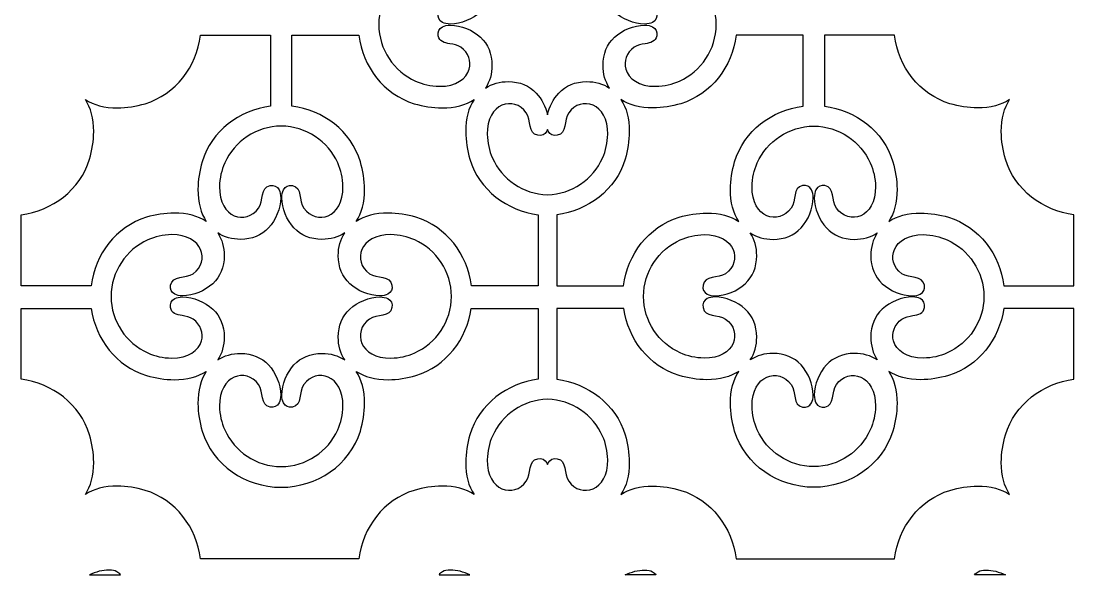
# Model space of a CAD drawing. Header units: centimetres. Extents: x -17.1 to -1.9, y -9.5 to 9.5.
# Drawn here: x -17.04 to -10.43, y -9.52 to -6.04 of the extents above; entities that cross this region are included whole.
import ezdxf

# ---------------------------------------------------------------- set-up
doc = ezdxf.new("R2010")
doc.units = ezdxf.units.CM
doc.header["$MEASUREMENT"] = 0
doc.layers.add('layer 1', color=7, linetype='Continuous')

msp = doc.modelspace()

# ---------------------------------------------------------------- linework, layer by layer
at = {"layer": 'layer 1', "color": 250}
for points, knots in [([(-13.73573, -5.49428), (-13.72464, -5.54528), (-13.69863, -5.59596), (-13.66526, -5.63166), (-13.66526, -5.63166), (-13.62127, -5.67871), (-13.56137, -5.70394), (-13.48972, -5.70409), (-13.48972, -5.70409), (-13.43605, -5.7042), (-13.3871, -5.6901), (-13.34615, -5.66351), (-13.34615, -5.66351), (-13.37274, -5.70447), (-13.38685, -5.75341), (-13.38673, -5.80708), (-13.38673, -5.80708), (-13.38658, -5.87873), (-13.36135, -5.93862), (-13.3143, -5.98261), (-13.3143, -5.98261), (-13.26638, -6.02742), (-13.19144, -6.05897), (-13.12498, -6.05893), (-13.12498, -6.05893), (-13.10475, -6.05892), (-13.08826, -6.05512), (-13.07578, -6.04855), (-13.07578, -6.04855), (-13.05341, -6.03677), (-13.04496, -6.0163), (-13.04908, -5.99251), (-13.04908, -5.99251), (-13.06022, -5.92808), (-13.14414, -5.95319), (-13.19074, -5.91986), (-13.19074, -5.91986), (-13.29945, -5.84211), (-13.25278, -5.67151), (-13.05538, -5.67451), (-13.05538, -5.67451), (-13.00224, -5.67532), (-12.95194, -5.68691), (-12.90638, -5.70713), (-12.90638, -5.70713), (-12.77016, -5.7676), (-12.67627, -5.90521), (-12.67519, -6.06235), (-12.67519, -6.06235), (-12.67627, -6.2195), (-12.77016, -6.3571), (-12.90638, -6.41757), (-12.90638, -6.41757), (-12.95194, -6.43779), (-13.00224, -6.44939), (-13.05538, -6.45019), (-13.05538, -6.45019), (-13.1636, -6.45184), (-13.22651, -6.4013), (-13.24335, -6.34249), (-13.24335, -6.34249), (-13.25723, -6.29403), (-13.23985, -6.23997), (-13.19074, -6.20485), (-13.19074, -6.20485), (-13.17153, -6.1911), (-13.14596, -6.18729), (-13.12178, -6.18305), (-13.12178, -6.18305), (-13.0873, -6.17699), (-13.05563, -6.17006), (-13.04908, -6.1322), (-13.04908, -6.1322), (-13.04496, -6.1084), (-13.05341, -6.08793), (-13.07578, -6.07615), (-13.07578, -6.07615), (-13.08826, -6.06959), (-13.10475, -6.06578), (-13.12498, -6.06577), (-13.12498, -6.06577), (-13.19144, -6.06574), (-13.26638, -6.09729), (-13.3143, -6.14209), (-13.3143, -6.14209), (-13.36135, -6.18608), (-13.38658, -6.24598), (-13.38673, -6.31763), (-13.38673, -6.31763), (-13.38685, -6.37129), (-13.37275, -6.42024), (-13.34615, -6.4612), (-13.34615, -6.4612), (-13.38711, -6.4346), (-13.43606, -6.4205), (-13.48972, -6.42061), (-13.48972, -6.42061), (-13.56137, -6.42077), (-13.62127, -6.44599), (-13.66526, -6.49305), (-13.66526, -6.49305), (-13.69863, -6.52874), (-13.72464, -6.57943), (-13.73573, -6.63043), (-13.73573, -6.63043), (-13.74682, -6.57943), (-13.77283, -6.52874), (-13.80621, -6.49305), (-13.80621, -6.49305), (-13.8502, -6.44599), (-13.91009, -6.42077), (-13.98174, -6.42061), (-13.98174, -6.42061), (-14.03541, -6.4205), (-14.08436, -6.4346), (-14.12531, -6.4612), (-14.12531, -6.4612), (-14.09871, -6.42024), (-14.08462, -6.37129), (-14.08473, -6.31763), (-14.08473, -6.31763), (-14.08488, -6.24598), (-14.11011, -6.18608), (-14.15716, -6.14209), (-14.15716, -6.14209), (-14.20508, -6.09729), (-14.28002, -6.06574), (-14.34648, -6.06577), (-14.34648, -6.06577), (-14.36671, -6.06578), (-14.38321, -6.06959), (-14.39568, -6.07615), (-14.39568, -6.07615), (-14.41805, -6.08793), (-14.4265, -6.1084), (-14.42238, -6.1322), (-14.42238, -6.1322), (-14.41584, -6.17006), (-14.38416, -6.17699), (-14.34969, -6.18305), (-14.34969, -6.18305), (-14.3255, -6.18729), (-14.29994, -6.1911), (-14.28072, -6.20485), (-14.28072, -6.20485), (-14.23161, -6.23997), (-14.21423, -6.29403), (-14.22811, -6.34249), (-14.22811, -6.34249), (-14.24495, -6.4013), (-14.30786, -6.45184), (-14.41609, -6.45019), (-14.41609, -6.45019), (-14.46923, -6.44939), (-14.51952, -6.43779), (-14.56508, -6.41757), (-14.56508, -6.41757), (-14.70131, -6.3571), (-14.7952, -6.2195), (-14.79627, -6.06235), (-14.79627, -6.06235), (-14.7952, -5.90521), (-14.70131, -5.7676), (-14.56508, -5.70713), (-14.56508, -5.70713), (-14.51952, -5.68691), (-14.46923, -5.67532), (-14.41609, -5.67451), (-14.41609, -5.67451), (-14.21869, -5.67151), (-14.17201, -5.84211), (-14.28072, -5.91986), (-14.28072, -5.91986), (-14.32732, -5.95319), (-14.41124, -5.92808), (-14.42238, -5.99251), (-14.42238, -5.99251), (-14.4265, -6.0163), (-14.41805, -6.03677), (-14.39568, -6.04855), (-14.39568, -6.04855), (-14.38321, -6.05512), (-14.36671, -6.05892), (-14.34648, -6.05893), (-14.34648, -6.05893), (-14.28002, -6.05897), (-14.20508, -6.02742), (-14.15716, -5.98261), (-14.15716, -5.98261), (-14.11011, -5.93862), (-14.08488, -5.87873), (-14.08473, -5.80708), (-14.08473, -5.80708), (-14.08462, -5.75341), (-14.09872, -5.70447), (-14.12531, -5.66351), (-14.12531, -5.66351), (-14.08436, -5.6901), (-14.03541, -5.7042), (-13.98174, -5.70409), (-13.98174, -5.70409), (-13.91009, -5.70394), (-13.8502, -5.67871), (-13.80621, -5.63166), (-13.80621, -5.63166), (-13.77283, -5.59596), (-13.74682, -5.54528), (-13.73573, -5.49428)], [0, 0, 0, 0, 0.0188679, 0.0188679, 0.0188679, 0.0188679, 0.0377358, 0.0377358, 0.0377358, 0.0377358, 0.0566038, 0.0566038, 0.0566038, 0.0566038, 0.0754717, 0.0754717, 0.0754717, 0.0754717, 0.0943396, 0.0943396, 0.0943396, 0.0943396, 0.1132075, 0.1132075, 0.1132075, 0.1132075, 0.1320755, 0.1320755, 0.1320755, 0.1320755, 0.1509434, 0.1509434, 0.1509434, 0.1509434, 0.1698113, 0.1698113, 0.1698113, 0.1698113, 0.1886792, 0.1886792, 0.1886792, 0.1886792, 0.2075472, 0.2075472, 0.2075472, 0.2075472, 0.2264151, 0.2264151, 0.2264151, 0.2264151, 0.245283, 0.245283, 0.245283, 0.245283, 0.2641509, 0.2641509, 0.2641509, 0.2641509, 0.2830189, 0.2830189, 0.2830189, 0.2830189, 0.3018868, 0.3018868, 0.3018868, 0.3018868, 0.3207547, 0.3207547, 0.3207547, 0.3207547, 0.3396226, 0.3396226, 0.3396226, 0.3396226, 0.3584906, 0.3584906, 0.3584906, 0.3584906, 0.3773585, 0.3773585, 0.3773585, 0.3773585, 0.3962264, 0.3962264, 0.3962264, 0.3962264, 0.4150943, 0.4150943, 0.4150943, 0.4150943, 0.4339623, 0.4339623, 0.4339623, 0.4339623, 0.4528302, 0.4528302, 0.4528302, 0.4528302, 0.4716981, 0.4716981, 0.4716981, 0.4716981, 0.490566, 0.490566, 0.490566, 0.490566, 0.509434, 0.509434, 0.509434, 0.509434, 0.5283019, 0.5283019, 0.5283019, 0.5283019, 0.5471698, 0.5471698, 0.5471698, 0.5471698, 0.5660377, 0.5660377, 0.5660377, 0.5660377, 0.5849057, 0.5849057, 0.5849057, 0.5849057, 0.6037736, 0.6037736, 0.6037736, 0.6037736, 0.6226415, 0.6226415, 0.6226415, 0.6226415, 0.6415094, 0.6415094, 0.6415094, 0.6415094, 0.6603774, 0.6603774, 0.6603774, 0.6603774, 0.6792453, 0.6792453, 0.6792453, 0.6792453, 0.6981132, 0.6981132, 0.6981132, 0.6981132, 0.7169811, 0.7169811, 0.7169811, 0.7169811, 0.7358491, 0.7358491, 0.7358491, 0.7358491, 0.754717, 0.754717, 0.754717, 0.754717, 0.7735849, 0.7735849, 0.7735849, 0.7735849, 0.7924528, 0.7924528, 0.7924528, 0.7924528, 0.8113208, 0.8113208, 0.8113208, 0.8113208, 0.8301887, 0.8301887, 0.8301887, 0.8301887, 0.8490566, 0.8490566, 0.8490566, 0.8490566, 0.8679245, 0.8679245, 0.8679245, 0.8679245, 0.8867925, 0.8867925, 0.8867925, 0.8867925, 0.9056604, 0.9056604, 0.9056604, 0.9056604, 0.9245283, 0.9245283, 0.9245283, 0.9245283, 0.9433962, 0.9433962, 0.9433962, 0.9433962, 0.9622642, 0.9622642, 0.9622642, 0.9622642, 1, 1, 1, 1]), ([(-16.64019, -6.53342), (-16.60598, -6.58522), (-16.58662, -6.65341), (-16.58787, -6.73504), (-16.58787, -6.73504), (-16.58875, -6.79354), (-16.59706, -6.85268), (-16.61417, -6.90878), (-16.61417, -6.90878), (-16.67316, -7.10218), (-16.84762, -7.23228), (-17.04429, -7.25745), (-17.04429, -7.25745), (-17.04429, -7.25745), (-17.04429, -7.70329), (-17.04429, -7.70329), (-17.04429, -7.70329), (-17.04429, -7.70329), (-16.60418, -7.70329), (-16.60418, -7.70329), (-16.60418, -7.70329), (-16.579, -7.50662), (-16.44891, -7.33215), (-16.25551, -7.27316), (-16.25551, -7.27316), (-16.19941, -7.25605), (-16.14027, -7.24775), (-16.08177, -7.24686), (-16.08177, -7.24686), (-16.00015, -7.24562), (-15.93194, -7.26498), (-15.88015, -7.29919), (-15.88015, -7.29919), (-15.91436, -7.24739), (-15.93371, -7.17919), (-15.93247, -7.09757), (-15.93247, -7.09757), (-15.93158, -7.03906), (-15.92328, -6.97992), (-15.90617, -6.92383), (-15.90617, -6.92383), (-15.84719, -6.73043), (-15.67272, -6.60033), (-15.47604, -6.57516), (-15.47604, -6.57516), (-15.47604, -6.57516), (-15.47604, -6.1297), (-15.47604, -6.1297), (-15.47604, -6.1297), (-15.47604, -6.1297), (-15.91621, -6.1297), (-15.91621, -6.1297), (-15.91621, -6.1297), (-15.9415, -6.32621), (-16.07156, -6.50049), (-16.26483, -6.55944), (-16.26483, -6.55944), (-16.32093, -6.57655), (-16.38007, -6.58485), (-16.43857, -6.58574), (-16.43857, -6.58574), (-16.5202, -6.58698), (-16.58839, -6.56763), (-16.64019, -6.53342)], [0, 0, 0, 0, 0.0588235, 0.0588235, 0.0588235, 0.0588235, 0.1176471, 0.1176471, 0.1176471, 0.1176471, 0.1764706, 0.1764706, 0.1764706, 0.1764706, 0.2352941, 0.2352941, 0.2352941, 0.2352941, 0.2941176, 0.2941176, 0.2941176, 0.2941176, 0.3529412, 0.3529412, 0.3529412, 0.3529412, 0.4117647, 0.4117647, 0.4117647, 0.4117647, 0.4705882, 0.4705882, 0.4705882, 0.4705882, 0.5294118, 0.5294118, 0.5294118, 0.5294118, 0.5882353, 0.5882353, 0.5882353, 0.5882353, 0.6470588, 0.6470588, 0.6470588, 0.6470588, 0.7058824, 0.7058824, 0.7058824, 0.7058824, 0.7647059, 0.7647059, 0.7647059, 0.7647059, 0.8235294, 0.8235294, 0.8235294, 0.8235294, 0.8823529, 0.8823529, 0.8823529, 0.8823529, 1, 1, 1, 1]), ([(-13.79343, -7.25745), (-13.9901, -7.23228), (-14.16457, -7.10218), (-14.22356, -6.90878), (-14.22356, -6.90878), (-14.24066, -6.85268), (-14.24897, -6.79354), (-14.24986, -6.73504), (-14.24986, -6.73504), (-14.2511, -6.65341), (-14.23175, -6.58522), (-14.19754, -6.53342), (-14.19754, -6.53342), (-14.24934, -6.56763), (-14.31753, -6.58698), (-14.39915, -6.58574), (-14.39915, -6.58574), (-14.45766, -6.58485), (-14.5168, -6.57655), (-14.57289, -6.55944), (-14.57289, -6.55944), (-14.76616, -6.50049), (-14.89622, -6.32621), (-14.92151, -6.1297), (-14.92151, -6.1297), (-14.92151, -6.1297), (-15.34212, -6.1297), (-15.34212, -6.1297), (-15.34212, -6.1297), (-15.34212, -6.1297), (-15.34212, -6.57516), (-15.34212, -6.57516), (-15.34212, -6.57516), (-15.14545, -6.60033), (-14.97098, -6.73043), (-14.91199, -6.92383), (-14.91199, -6.92383), (-14.89489, -6.97992), (-14.88658, -7.03906), (-14.88569, -7.09757), (-14.88569, -7.09757), (-14.88445, -7.17919), (-14.90381, -7.24739), (-14.93802, -7.29919), (-14.93802, -7.29919), (-14.88623, -7.26498), (-14.81802, -7.24562), (-14.7364, -7.24686), (-14.7364, -7.24686), (-14.67789, -7.24775), (-14.61875, -7.25605), (-14.56266, -7.27316), (-14.56266, -7.27316), (-14.36926, -7.33215), (-14.23917, -7.50662), (-14.21399, -7.70329), (-14.21399, -7.70329), (-14.21399, -7.70329), (-13.79343, -7.70329), (-13.79343, -7.70329), (-13.79343, -7.70329), (-13.79343, -7.70329), (-13.79343, -7.25745), (-13.79343, -7.25745)], [0, 0, 0, 0, 0.0588235, 0.0588235, 0.0588235, 0.0588235, 0.1176471, 0.1176471, 0.1176471, 0.1176471, 0.1764706, 0.1764706, 0.1764706, 0.1764706, 0.2352941, 0.2352941, 0.2352941, 0.2352941, 0.2941176, 0.2941176, 0.2941176, 0.2941176, 0.3529412, 0.3529412, 0.3529412, 0.3529412, 0.4117647, 0.4117647, 0.4117647, 0.4117647, 0.4705882, 0.4705882, 0.4705882, 0.4705882, 0.5294118, 0.5294118, 0.5294118, 0.5294118, 0.5882353, 0.5882353, 0.5882353, 0.5882353, 0.6470588, 0.6470588, 0.6470588, 0.6470588, 0.7058824, 0.7058824, 0.7058824, 0.7058824, 0.7647059, 0.7647059, 0.7647059, 0.7647059, 0.8235294, 0.8235294, 0.8235294, 0.8235294, 0.8823529, 0.8823529, 0.8823529, 0.8823529, 1, 1, 1, 1]), ([(-13.67803, -7.25745), (-13.48136, -7.23228), (-13.30689, -7.10218), (-13.24791, -6.90878), (-13.24791, -6.90878), (-13.2308, -6.85268), (-13.22249, -6.79354), (-13.22161, -6.73504), (-13.22161, -6.73504), (-13.22036, -6.65341), (-13.23971, -6.58522), (-13.27392, -6.53342), (-13.27392, -6.53342), (-13.22213, -6.56763), (-13.15393, -6.58698), (-13.07231, -6.58574), (-13.07231, -6.58574), (-13.01381, -6.58485), (-12.95467, -6.57655), (-12.89857, -6.55944), (-12.89857, -6.55944), (-12.7053, -6.50049), (-12.57524, -6.32621), (-12.54995, -6.1297), (-12.54995, -6.1297), (-12.54995, -6.1297), (-12.12934, -6.1297), (-12.12934, -6.1297), (-12.12934, -6.1297), (-12.12934, -6.1297), (-12.12934, -6.57516), (-12.12934, -6.57516), (-12.12934, -6.57516), (-12.32601, -6.60033), (-12.50048, -6.73043), (-12.55947, -6.92383), (-12.55947, -6.92383), (-12.57658, -6.97992), (-12.58488, -7.03906), (-12.58577, -7.09757), (-12.58577, -7.09757), (-12.58701, -7.17919), (-12.56765, -7.24739), (-12.53344, -7.29919), (-12.53344, -7.29919), (-12.58524, -7.26498), (-12.65344, -7.24562), (-12.73506, -7.24686), (-12.73506, -7.24686), (-12.79357, -7.24775), (-12.85271, -7.25605), (-12.9088, -7.27316), (-12.9088, -7.27316), (-13.1022, -7.33215), (-13.2323, -7.50662), (-13.25747, -7.70329), (-13.25747, -7.70329), (-13.25747, -7.70329), (-13.67803, -7.70329), (-13.67803, -7.70329), (-13.67803, -7.70329), (-13.67803, -7.70329), (-13.67803, -7.25745), (-13.67803, -7.25745)], [0, 0, 0, 0, 0.0588235, 0.0588235, 0.0588235, 0.0588235, 0.1176471, 0.1176471, 0.1176471, 0.1176471, 0.1764706, 0.1764706, 0.1764706, 0.1764706, 0.2352941, 0.2352941, 0.2352941, 0.2352941, 0.2941176, 0.2941176, 0.2941176, 0.2941176, 0.3529412, 0.3529412, 0.3529412, 0.3529412, 0.4117647, 0.4117647, 0.4117647, 0.4117647, 0.4705882, 0.4705882, 0.4705882, 0.4705882, 0.5294118, 0.5294118, 0.5294118, 0.5294118, 0.5882353, 0.5882353, 0.5882353, 0.5882353, 0.6470588, 0.6470588, 0.6470588, 0.6470588, 0.7058824, 0.7058824, 0.7058824, 0.7058824, 0.7647059, 0.7647059, 0.7647059, 0.7647059, 0.8235294, 0.8235294, 0.8235294, 0.8235294, 0.8823529, 0.8823529, 0.8823529, 0.8823529, 1, 1, 1, 1]), ([(-10.83128, -6.53342), (-10.86549, -6.58522), (-10.88484, -6.65341), (-10.8836, -6.73504), (-10.8836, -6.73504), (-10.88271, -6.79354), (-10.8744, -6.85268), (-10.8573, -6.90878), (-10.8573, -6.90878), (-10.79831, -7.10218), (-10.62384, -7.23228), (-10.42717, -7.25745), (-10.42717, -7.25745), (-10.42717, -7.25745), (-10.42717, -7.70329), (-10.42717, -7.70329), (-10.42717, -7.70329), (-10.42717, -7.70329), (-10.86729, -7.70329), (-10.86729, -7.70329), (-10.86729, -7.70329), (-10.89246, -7.50662), (-11.02256, -7.33215), (-11.21596, -7.27316), (-11.21596, -7.27316), (-11.27205, -7.25605), (-11.33119, -7.24775), (-11.38969, -7.24686), (-11.38969, -7.24686), (-11.47132, -7.24562), (-11.53952, -7.26498), (-11.59132, -7.29919), (-11.59132, -7.29919), (-11.55711, -7.24739), (-11.53775, -7.17919), (-11.53899, -7.09757), (-11.53899, -7.09757), (-11.53988, -7.03906), (-11.54818, -6.97992), (-11.56529, -6.92383), (-11.56529, -6.92383), (-11.62428, -6.73043), (-11.79875, -6.60033), (-11.99542, -6.57516), (-11.99542, -6.57516), (-11.99542, -6.57516), (-11.99542, -6.1297), (-11.99542, -6.1297), (-11.99542, -6.1297), (-11.99542, -6.1297), (-11.55525, -6.1297), (-11.55525, -6.1297), (-11.55525, -6.1297), (-11.52996, -6.32621), (-11.39991, -6.50049), (-11.20663, -6.55944), (-11.20663, -6.55944), (-11.15054, -6.57655), (-11.09139, -6.58485), (-11.03289, -6.58574), (-11.03289, -6.58574), (-10.95127, -6.58698), (-10.88307, -6.56763), (-10.83128, -6.53342)], [0, 0, 0, 0, 0.0588235, 0.0588235, 0.0588235, 0.0588235, 0.1176471, 0.1176471, 0.1176471, 0.1176471, 0.1764706, 0.1764706, 0.1764706, 0.1764706, 0.2352941, 0.2352941, 0.2352941, 0.2352941, 0.2941176, 0.2941176, 0.2941176, 0.2941176, 0.3529412, 0.3529412, 0.3529412, 0.3529412, 0.4117647, 0.4117647, 0.4117647, 0.4117647, 0.4705882, 0.4705882, 0.4705882, 0.4705882, 0.5294118, 0.5294118, 0.5294118, 0.5294118, 0.5882353, 0.5882353, 0.5882353, 0.5882353, 0.6470588, 0.6470588, 0.6470588, 0.6470588, 0.7058824, 0.7058824, 0.7058824, 0.7058824, 0.7647059, 0.7647059, 0.7647059, 0.7647059, 0.8235294, 0.8235294, 0.8235294, 0.8235294, 0.8823529, 0.8823529, 0.8823529, 0.8823529, 1, 1, 1, 1]), ([(-13.73573, -6.72104), (-13.73442, -6.72481), (-13.7329, -6.72833), (-13.73119, -6.73157), (-13.73119, -6.73157), (-13.71942, -6.75394), (-13.69895, -6.76238), (-13.67515, -6.75827), (-13.67515, -6.75827), (-13.61073, -6.74713), (-13.63583, -6.6632), (-13.6025, -6.6166), (-13.6025, -6.6166), (-13.52475, -6.5079), (-13.35415, -6.55457), (-13.35715, -6.75197), (-13.35715, -6.75197), (-13.35796, -6.80511), (-13.36956, -6.8554), (-13.38978, -6.90096), (-13.38978, -6.90096), (-13.44905, -7.03451), (-13.58246, -7.12735), (-13.73573, -7.13198), (-13.73573, -7.13198), (-13.889, -7.12735), (-14.02241, -7.03451), (-14.08169, -6.90096), (-14.08169, -6.90096), (-14.10191, -6.8554), (-14.1135, -6.80511), (-14.11431, -6.75197), (-14.11431, -6.75197), (-14.11731, -6.55457), (-13.94671, -6.5079), (-13.86896, -6.6166), (-13.86896, -6.6166), (-13.83563, -6.6632), (-13.86074, -6.74713), (-13.79631, -6.75827), (-13.79631, -6.75827), (-13.77252, -6.76238), (-13.75205, -6.75394), (-13.74027, -6.73157), (-13.74027, -6.73157), (-13.73856, -6.72833), (-13.73705, -6.72481), (-13.73573, -6.72104)], [0, 0, 0, 0, 0.0769231, 0.0769231, 0.0769231, 0.0769231, 0.1538462, 0.1538462, 0.1538462, 0.1538462, 0.2307692, 0.2307692, 0.2307692, 0.2307692, 0.3076923, 0.3076923, 0.3076923, 0.3076923, 0.3846154, 0.3846154, 0.3846154, 0.3846154, 0.4615385, 0.4615385, 0.4615385, 0.4615385, 0.5384615, 0.5384615, 0.5384615, 0.5384615, 0.6153846, 0.6153846, 0.6153846, 0.6153846, 0.6923077, 0.6923077, 0.6923077, 0.6923077, 0.7692308, 0.7692308, 0.7692308, 0.7692308, 0.8461538, 0.8461538, 0.8461538, 0.8461538, 1, 1, 1, 1]), ([(-15.83978, -7.69051), (-15.79273, -7.64652), (-15.7675, -7.58662), (-15.76735, -7.51497), (-15.76735, -7.51497), (-15.76723, -7.46131), (-15.78134, -7.41236), (-15.80793, -7.37141), (-15.80793, -7.37141), (-15.76698, -7.398), (-15.71803, -7.4121), (-15.66436, -7.41199), (-15.66436, -7.41199), (-15.59271, -7.41184), (-15.53281, -7.38661), (-15.48882, -7.33956), (-15.48882, -7.33956), (-15.44402, -7.29163), (-15.41247, -7.2167), (-15.4125, -7.15024), (-15.4125, -7.15024), (-15.41251, -7.13001), (-15.41632, -7.11351), (-15.42289, -7.10104), (-15.42289, -7.10104), (-15.43466, -7.07866), (-15.45513, -7.07022), (-15.47893, -7.07433), (-15.47893, -7.07433), (-15.54335, -7.08547), (-15.51825, -7.1694), (-15.55158, -7.216), (-15.55158, -7.216), (-15.62933, -7.3247), (-15.79993, -7.27803), (-15.79693, -7.08063), (-15.79693, -7.08063), (-15.79612, -7.02749), (-15.78452, -6.9772), (-15.7643, -6.93164), (-15.7643, -6.93164), (-15.70383, -6.79541), (-15.56623, -6.70152), (-15.40908, -6.70044), (-15.40908, -6.70044), (-15.25194, -6.70152), (-15.11433, -6.79541), (-15.05387, -6.93164), (-15.05387, -6.93164), (-15.03365, -6.9772), (-15.02205, -7.02749), (-15.02124, -7.08063), (-15.02124, -7.08063), (-15.01824, -7.27803), (-15.18884, -7.3247), (-15.26659, -7.216), (-15.26659, -7.216), (-15.29992, -7.1694), (-15.27482, -7.08547), (-15.33924, -7.07433), (-15.33924, -7.07433), (-15.36304, -7.07022), (-15.38351, -7.07866), (-15.39528, -7.10104), (-15.39528, -7.10104), (-15.40185, -7.11351), (-15.40566, -7.13001), (-15.40566, -7.15024), (-15.40566, -7.15024), (-15.4057, -7.2167), (-15.37415, -7.29163), (-15.32934, -7.33956), (-15.32934, -7.33956), (-15.28536, -7.38661), (-15.22546, -7.41184), (-15.15381, -7.41199), (-15.15381, -7.41199), (-15.10014, -7.4121), (-15.0512, -7.398), (-15.01024, -7.37141), (-15.01024, -7.37141), (-15.03683, -7.41237), (-15.05094, -7.46131), (-15.05082, -7.51497), (-15.05082, -7.51497), (-15.05067, -7.58662), (-15.02544, -7.64652), (-14.97839, -7.69051), (-14.97839, -7.69051), (-14.93047, -7.73531), (-14.85553, -7.76686), (-14.78907, -7.76683), (-14.78907, -7.76683), (-14.76884, -7.76682), (-14.75235, -7.76302), (-14.73987, -7.75645), (-14.73987, -7.75645), (-14.7175, -7.74467), (-14.70905, -7.7242), (-14.71317, -7.7004), (-14.71317, -7.7004), (-14.72431, -7.63598), (-14.80823, -7.66109), (-14.85483, -7.62776), (-14.85483, -7.62776), (-14.96354, -7.55001), (-14.91686, -7.37941), (-14.71946, -7.38241), (-14.71946, -7.38241), (-14.66632, -7.38322), (-14.61603, -7.39481), (-14.57047, -7.41503), (-14.57047, -7.41503), (-14.43425, -7.4755), (-14.34036, -7.61311), (-14.33927, -7.77025), (-14.33927, -7.77025), (-14.34036, -7.9274), (-14.43425, -8.065), (-14.57047, -8.12547), (-14.57047, -8.12547), (-14.61603, -8.14569), (-14.66632, -8.15729), (-14.71946, -8.15809), (-14.71946, -8.15809), (-14.91686, -8.1611), (-14.96354, -7.99049), (-14.85483, -7.91275), (-14.85483, -7.91275), (-14.80823, -7.87942), (-14.72431, -7.90452), (-14.71317, -7.8401), (-14.71317, -7.8401), (-14.70905, -7.8163), (-14.7175, -7.79583), (-14.73987, -7.78405), (-14.73987, -7.78405), (-14.75235, -7.77748), (-14.76884, -7.77368), (-14.78907, -7.77367), (-14.78907, -7.77367), (-14.85553, -7.77364), (-14.93047, -7.80519), (-14.97839, -7.84999), (-14.97839, -7.84999), (-15.02544, -7.89398), (-15.05067, -7.95388), (-15.05082, -8.02553), (-15.05082, -8.02553), (-15.05094, -8.0792), (-15.03683, -8.12813), (-15.01024, -8.16909), (-15.01024, -8.16909), (-15.0512, -8.1425), (-15.10014, -8.1284), (-15.15381, -8.12851), (-15.15381, -8.12851), (-15.22546, -8.12867), (-15.28536, -8.15389), (-15.32934, -8.20094), (-15.32934, -8.20094), (-15.37415, -8.24887), (-15.4057, -8.3238), (-15.40566, -8.39027), (-15.40566, -8.39027), (-15.40566, -8.41049), (-15.40185, -8.42699), (-15.39528, -8.43947), (-15.39528, -8.43947), (-15.38351, -8.46184), (-15.36304, -8.47028), (-15.33924, -8.46617), (-15.33924, -8.46617), (-15.27482, -8.45503), (-15.29992, -8.3711), (-15.26659, -8.3245), (-15.26659, -8.3245), (-15.18884, -8.2158), (-15.01824, -8.26247), (-15.02124, -8.45987), (-15.02124, -8.45987), (-15.02205, -8.51301), (-15.03365, -8.5633), (-15.05387, -8.60886), (-15.05387, -8.60886), (-15.11433, -8.74509), (-15.25194, -8.83898), (-15.40908, -8.84006), (-15.40908, -8.84006), (-15.56623, -8.83898), (-15.70383, -8.74509), (-15.7643, -8.60886), (-15.7643, -8.60886), (-15.78452, -8.5633), (-15.79612, -8.51301), (-15.79693, -8.45987), (-15.79693, -8.45987), (-15.79993, -8.26247), (-15.62933, -8.2158), (-15.55158, -8.3245), (-15.55158, -8.3245), (-15.51825, -8.3711), (-15.54335, -8.45503), (-15.47893, -8.46617), (-15.47893, -8.46617), (-15.45513, -8.47028), (-15.43466, -8.46184), (-15.42289, -8.43947), (-15.42289, -8.43947), (-15.41632, -8.42699), (-15.41251, -8.41049), (-15.4125, -8.39027), (-15.4125, -8.39027), (-15.41247, -8.3238), (-15.44402, -8.24887), (-15.48882, -8.20094), (-15.48882, -8.20094), (-15.53281, -8.15389), (-15.59271, -8.12867), (-15.66436, -8.12851), (-15.66436, -8.12851), (-15.71803, -8.1284), (-15.76698, -8.1425), (-15.80793, -8.16909), (-15.80793, -8.16909), (-15.78134, -8.12814), (-15.76723, -8.07919), (-15.76735, -8.02553), (-15.76735, -8.02553), (-15.7675, -7.95388), (-15.79273, -7.89398), (-15.83978, -7.84999), (-15.83978, -7.84999), (-15.8877, -7.80519), (-15.96264, -7.77364), (-16.0291, -7.77367), (-16.0291, -7.77367), (-16.04933, -7.77368), (-16.06582, -7.77748), (-16.0783, -7.78405), (-16.0783, -7.78405), (-16.10067, -7.79583), (-16.10912, -7.8163), (-16.105, -7.8401), (-16.105, -7.8401), (-16.09845, -7.87796), (-16.06677, -7.88489), (-16.0323, -7.89094), (-16.0323, -7.89094), (-16.00811, -7.89519), (-15.98255, -7.899), (-15.96333, -7.91275), (-15.96333, -7.91275), (-15.91423, -7.94787), (-15.89684, -8.00193), (-15.91073, -8.05039), (-15.91073, -8.05039), (-15.92757, -8.1092), (-15.99048, -8.15974), (-16.0987, -8.15809), (-16.0987, -8.15809), (-16.15184, -8.15729), (-16.20214, -8.14569), (-16.2477, -8.12547), (-16.2477, -8.12547), (-16.38392, -8.065), (-16.47781, -7.9274), (-16.47889, -7.77025), (-16.47889, -7.77025), (-16.47781, -7.61311), (-16.38392, -7.4755), (-16.2477, -7.41503), (-16.2477, -7.41503), (-16.20214, -7.39481), (-16.15184, -7.38322), (-16.0987, -7.38241), (-16.0987, -7.38241), (-15.9013, -7.37941), (-15.85463, -7.55001), (-15.96333, -7.62776), (-15.96333, -7.62776), (-16.00994, -7.66109), (-16.09386, -7.63598), (-16.105, -7.7004), (-16.105, -7.7004), (-16.10912, -7.7242), (-16.10067, -7.74467), (-16.0783, -7.75645), (-16.0783, -7.75645), (-16.06582, -7.76302), (-16.04933, -7.76682), (-16.0291, -7.76683), (-16.0291, -7.76683), (-15.96264, -7.76686), (-15.8877, -7.73531), (-15.83978, -7.69051)], [0, 0, 0, 0, 0.0133333, 0.0133333, 0.0133333, 0.0133333, 0.0266667, 0.0266667, 0.0266667, 0.0266667, 0.04, 0.04, 0.04, 0.04, 0.0533333, 0.0533333, 0.0533333, 0.0533333, 0.0666667, 0.0666667, 0.0666667, 0.0666667, 0.08, 0.08, 0.08, 0.08, 0.0933333, 0.0933333, 0.0933333, 0.0933333, 0.1066667, 0.1066667, 0.1066667, 0.1066667, 0.12, 0.12, 0.12, 0.12, 0.1333333, 0.1333333, 0.1333333, 0.1333333, 0.1466667, 0.1466667, 0.1466667, 0.1466667, 0.16, 0.16, 0.16, 0.16, 0.1733333, 0.1733333, 0.1733333, 0.1733333, 0.1866667, 0.1866667, 0.1866667, 0.1866667, 0.2, 0.2, 0.2, 0.2, 0.2133333, 0.2133333, 0.2133333, 0.2133333, 0.2266667, 0.2266667, 0.2266667, 0.2266667, 0.24, 0.24, 0.24, 0.24, 0.2533333, 0.2533333, 0.2533333, 0.2533333, 0.2666667, 0.2666667, 0.2666667, 0.2666667, 0.28, 0.28, 0.28, 0.28, 0.2933333, 0.2933333, 0.2933333, 0.2933333, 0.3066667, 0.3066667, 0.3066667, 0.3066667, 0.32, 0.32, 0.32, 0.32, 0.3333333, 0.3333333, 0.3333333, 0.3333333, 0.3466667, 0.3466667, 0.3466667, 0.3466667, 0.36, 0.36, 0.36, 0.36, 0.3733333, 0.3733333, 0.3733333, 0.3733333, 0.3866667, 0.3866667, 0.3866667, 0.3866667, 0.4, 0.4, 0.4, 0.4, 0.4133333, 0.4133333, 0.4133333, 0.4133333, 0.4266667, 0.4266667, 0.4266667, 0.4266667, 0.44, 0.44, 0.44, 0.44, 0.4533333, 0.4533333, 0.4533333, 0.4533333, 0.4666667, 0.4666667, 0.4666667, 0.4666667, 0.48, 0.48, 0.48, 0.48, 0.4933333, 0.4933333, 0.4933333, 0.4933333, 0.5066667, 0.5066667, 0.5066667, 0.5066667, 0.52, 0.52, 0.52, 0.52, 0.5333333, 0.5333333, 0.5333333, 0.5333333, 0.5466667, 0.5466667, 0.5466667, 0.5466667, 0.56, 0.56, 0.56, 0.56, 0.5733333, 0.5733333, 0.5733333, 0.5733333, 0.5866667, 0.5866667, 0.5866667, 0.5866667, 0.6, 0.6, 0.6, 0.6, 0.6133333, 0.6133333, 0.6133333, 0.6133333, 0.6266667, 0.6266667, 0.6266667, 0.6266667, 0.64, 0.64, 0.64, 0.64, 0.6533333, 0.6533333, 0.6533333, 0.6533333, 0.6666667, 0.6666667, 0.6666667, 0.6666667, 0.68, 0.68, 0.68, 0.68, 0.6933333, 0.6933333, 0.6933333, 0.6933333, 0.7066667, 0.7066667, 0.7066667, 0.7066667, 0.72, 0.72, 0.72, 0.72, 0.7333333, 0.7333333, 0.7333333, 0.7333333, 0.7466667, 0.7466667, 0.7466667, 0.7466667, 0.76, 0.76, 0.76, 0.76, 0.7733333, 0.7733333, 0.7733333, 0.7733333, 0.7866667, 0.7866667, 0.7866667, 0.7866667, 0.8, 0.8, 0.8, 0.8, 0.8133333, 0.8133333, 0.8133333, 0.8133333, 0.8266667, 0.8266667, 0.8266667, 0.8266667, 0.84, 0.84, 0.84, 0.84, 0.8533333, 0.8533333, 0.8533333, 0.8533333, 0.8666667, 0.8666667, 0.8666667, 0.8666667, 0.88, 0.88, 0.88, 0.88, 0.8933333, 0.8933333, 0.8933333, 0.8933333, 0.9066667, 0.9066667, 0.9066667, 0.9066667, 0.92, 0.92, 0.92, 0.92, 0.9333333, 0.9333333, 0.9333333, 0.9333333, 0.9466667, 0.9466667, 0.9466667, 0.9466667, 0.96, 0.96, 0.96, 0.96, 0.9733333, 0.9733333, 0.9733333, 0.9733333, 1, 1, 1, 1]), ([(-11.63169, -7.69051), (-11.67874, -7.64652), (-11.70396, -7.58662), (-11.70412, -7.51497), (-11.70412, -7.51497), (-11.70423, -7.46131), (-11.69013, -7.41236), (-11.66353, -7.37141), (-11.66353, -7.37141), (-11.70448, -7.398), (-11.75344, -7.4121), (-11.8071, -7.41199), (-11.8071, -7.41199), (-11.87875, -7.41184), (-11.93865, -7.38661), (-11.98264, -7.33956), (-11.98264, -7.33956), (-12.02744, -7.29163), (-12.05899, -7.2167), (-12.05896, -7.15024), (-12.05896, -7.15024), (-12.05895, -7.13001), (-12.05515, -7.11351), (-12.04858, -7.10104), (-12.04858, -7.10104), (-12.0368, -7.07866), (-12.01633, -7.07022), (-11.99253, -7.07433), (-11.99253, -7.07433), (-11.92811, -7.08547), (-11.95321, -7.1694), (-11.91988, -7.216), (-11.91988, -7.216), (-11.84214, -7.3247), (-11.67153, -7.27803), (-11.67454, -7.08063), (-11.67454, -7.08063), (-11.67534, -7.02749), (-11.68694, -6.9772), (-11.70716, -6.93164), (-11.70716, -6.93164), (-11.76763, -6.79541), (-11.90523, -6.70152), (-12.06238, -6.70044), (-12.06238, -6.70044), (-12.21952, -6.70152), (-12.35713, -6.79541), (-12.4176, -6.93164), (-12.4176, -6.93164), (-12.43782, -6.9772), (-12.44941, -7.02749), (-12.45022, -7.08063), (-12.45022, -7.08063), (-12.45322, -7.27803), (-12.28262, -7.3247), (-12.20487, -7.216), (-12.20487, -7.216), (-12.17154, -7.1694), (-12.19665, -7.08547), (-12.13223, -7.07433), (-12.13223, -7.07433), (-12.10843, -7.07022), (-12.08796, -7.07866), (-12.07618, -7.10104), (-12.07618, -7.10104), (-12.06961, -7.11351), (-12.06581, -7.13001), (-12.0658, -7.15024), (-12.0658, -7.15024), (-12.06577, -7.2167), (-12.09731, -7.29163), (-12.14212, -7.33956), (-12.14212, -7.33956), (-12.18611, -7.38661), (-12.24601, -7.41184), (-12.31766, -7.41199), (-12.31766, -7.41199), (-12.37132, -7.4121), (-12.42026, -7.398), (-12.46122, -7.37141), (-12.46122, -7.37141), (-12.43463, -7.41237), (-12.42053, -7.46131), (-12.42064, -7.51497), (-12.42064, -7.51497), (-12.42079, -7.58662), (-12.44602, -7.64652), (-12.49307, -7.69051), (-12.49307, -7.69051), (-12.54099, -7.73531), (-12.61593, -7.76686), (-12.68239, -7.76683), (-12.68239, -7.76683), (-12.70262, -7.76682), (-12.71912, -7.76302), (-12.73159, -7.75645), (-12.73159, -7.75645), (-12.75397, -7.74467), (-12.76241, -7.7242), (-12.7583, -7.7004), (-12.7583, -7.7004), (-12.74716, -7.63598), (-12.66323, -7.66109), (-12.61663, -7.62776), (-12.61663, -7.62776), (-12.50792, -7.55001), (-12.5546, -7.37941), (-12.752, -7.38241), (-12.752, -7.38241), (-12.80514, -7.38322), (-12.85543, -7.39481), (-12.90099, -7.41503), (-12.90099, -7.41503), (-13.03722, -7.4755), (-13.13111, -7.61311), (-13.13219, -7.77025), (-13.13219, -7.77025), (-13.13111, -7.9274), (-13.03722, -8.065), (-12.90099, -8.12547), (-12.90099, -8.12547), (-12.85543, -8.14569), (-12.80514, -8.15729), (-12.752, -8.15809), (-12.752, -8.15809), (-12.5546, -8.1611), (-12.50792, -7.99049), (-12.61663, -7.91275), (-12.61663, -7.91275), (-12.66323, -7.87942), (-12.74716, -7.90452), (-12.7583, -7.8401), (-12.7583, -7.8401), (-12.76241, -7.8163), (-12.75397, -7.79583), (-12.73159, -7.78405), (-12.73159, -7.78405), (-12.71912, -7.77748), (-12.70262, -7.77368), (-12.68239, -7.77367), (-12.68239, -7.77367), (-12.61593, -7.77364), (-12.54099, -7.80519), (-12.49307, -7.84999), (-12.49307, -7.84999), (-12.44602, -7.89398), (-12.42079, -7.95388), (-12.42064, -8.02553), (-12.42064, -8.02553), (-12.42053, -8.0792), (-12.43463, -8.12813), (-12.46122, -8.16909), (-12.46122, -8.16909), (-12.42026, -8.1425), (-12.37132, -8.1284), (-12.31766, -8.12851), (-12.31766, -8.12851), (-12.24601, -8.12867), (-12.18611, -8.15389), (-12.14212, -8.20094), (-12.14212, -8.20094), (-12.09731, -8.24887), (-12.06577, -8.3238), (-12.0658, -8.39027), (-12.0658, -8.39027), (-12.06581, -8.41049), (-12.06961, -8.42699), (-12.07618, -8.43947), (-12.07618, -8.43947), (-12.08796, -8.46184), (-12.10843, -8.47028), (-12.13223, -8.46617), (-12.13223, -8.46617), (-12.19665, -8.45503), (-12.17154, -8.3711), (-12.20487, -8.3245), (-12.20487, -8.3245), (-12.28262, -8.2158), (-12.45322, -8.26247), (-12.45022, -8.45987), (-12.45022, -8.45987), (-12.44941, -8.51301), (-12.43782, -8.5633), (-12.4176, -8.60886), (-12.4176, -8.60886), (-12.35713, -8.74509), (-12.21952, -8.83898), (-12.06238, -8.84006), (-12.06238, -8.84006), (-11.90523, -8.83898), (-11.76763, -8.74509), (-11.70716, -8.60886), (-11.70716, -8.60886), (-11.68694, -8.5633), (-11.67534, -8.51301), (-11.67454, -8.45987), (-11.67454, -8.45987), (-11.67153, -8.26247), (-11.84214, -8.2158), (-11.91988, -8.3245), (-11.91988, -8.3245), (-11.95321, -8.3711), (-11.92811, -8.45503), (-11.99253, -8.46617), (-11.99253, -8.46617), (-12.01633, -8.47028), (-12.0368, -8.46184), (-12.04858, -8.43947), (-12.04858, -8.43947), (-12.05515, -8.42699), (-12.05895, -8.41049), (-12.05896, -8.39027), (-12.05896, -8.39027), (-12.05899, -8.3238), (-12.02744, -8.24887), (-11.98264, -8.20094), (-11.98264, -8.20094), (-11.93865, -8.15389), (-11.87875, -8.12867), (-11.8071, -8.12851), (-11.8071, -8.12851), (-11.75344, -8.1284), (-11.70448, -8.1425), (-11.66353, -8.16909), (-11.66353, -8.16909), (-11.69013, -8.12814), (-11.70423, -8.07919), (-11.70412, -8.02553), (-11.70412, -8.02553), (-11.70396, -7.95388), (-11.67874, -7.89398), (-11.63169, -7.84999), (-11.63169, -7.84999), (-11.58376, -7.80519), (-11.50883, -7.77364), (-11.44236, -7.77367), (-11.44236, -7.77367), (-11.42214, -7.77368), (-11.40564, -7.77748), (-11.39316, -7.78405), (-11.39316, -7.78405), (-11.37079, -7.79583), (-11.36235, -7.8163), (-11.36646, -7.8401), (-11.36646, -7.8401), (-11.37301, -7.87796), (-11.40469, -7.88489), (-11.43916, -7.89094), (-11.43916, -7.89094), (-11.46335, -7.89519), (-11.48891, -7.899), (-11.50813, -7.91275), (-11.50813, -7.91275), (-11.55723, -7.94787), (-11.57462, -8.00193), (-11.56074, -8.05039), (-11.56074, -8.05039), (-11.54389, -8.1092), (-11.48099, -8.15974), (-11.37276, -8.15809), (-11.37276, -8.15809), (-11.31962, -8.15729), (-11.26933, -8.14569), (-11.22377, -8.12547), (-11.22377, -8.12547), (-11.08754, -8.065), (-10.99365, -7.9274), (-10.99257, -7.77025), (-10.99257, -7.77025), (-10.99365, -7.61311), (-11.08754, -7.4755), (-11.22377, -7.41503), (-11.22377, -7.41503), (-11.26933, -7.39481), (-11.31962, -7.38322), (-11.37276, -7.38241), (-11.37276, -7.38241), (-11.57016, -7.37941), (-11.61683, -7.55001), (-11.50813, -7.62776), (-11.50813, -7.62776), (-11.46153, -7.66109), (-11.3776, -7.63598), (-11.36646, -7.7004), (-11.36646, -7.7004), (-11.36235, -7.7242), (-11.37079, -7.74467), (-11.39316, -7.75645), (-11.39316, -7.75645), (-11.40564, -7.76302), (-11.42214, -7.76682), (-11.44236, -7.76683), (-11.44236, -7.76683), (-11.50883, -7.76686), (-11.58376, -7.73531), (-11.63169, -7.69051)], [0, 0, 0, 0, 0.0133333, 0.0133333, 0.0133333, 0.0133333, 0.0266667, 0.0266667, 0.0266667, 0.0266667, 0.04, 0.04, 0.04, 0.04, 0.0533333, 0.0533333, 0.0533333, 0.0533333, 0.0666667, 0.0666667, 0.0666667, 0.0666667, 0.08, 0.08, 0.08, 0.08, 0.0933333, 0.0933333, 0.0933333, 0.0933333, 0.1066667, 0.1066667, 0.1066667, 0.1066667, 0.12, 0.12, 0.12, 0.12, 0.1333333, 0.1333333, 0.1333333, 0.1333333, 0.1466667, 0.1466667, 0.1466667, 0.1466667, 0.16, 0.16, 0.16, 0.16, 0.1733333, 0.1733333, 0.1733333, 0.1733333, 0.1866667, 0.1866667, 0.1866667, 0.1866667, 0.2, 0.2, 0.2, 0.2, 0.2133333, 0.2133333, 0.2133333, 0.2133333, 0.2266667, 0.2266667, 0.2266667, 0.2266667, 0.24, 0.24, 0.24, 0.24, 0.2533333, 0.2533333, 0.2533333, 0.2533333, 0.2666667, 0.2666667, 0.2666667, 0.2666667, 0.28, 0.28, 0.28, 0.28, 0.2933333, 0.2933333, 0.2933333, 0.2933333, 0.3066667, 0.3066667, 0.3066667, 0.3066667, 0.32, 0.32, 0.32, 0.32, 0.3333333, 0.3333333, 0.3333333, 0.3333333, 0.3466667, 0.3466667, 0.3466667, 0.3466667, 0.36, 0.36, 0.36, 0.36, 0.3733333, 0.3733333, 0.3733333, 0.3733333, 0.3866667, 0.3866667, 0.3866667, 0.3866667, 0.4, 0.4, 0.4, 0.4, 0.4133333, 0.4133333, 0.4133333, 0.4133333, 0.4266667, 0.4266667, 0.4266667, 0.4266667, 0.44, 0.44, 0.44, 0.44, 0.4533333, 0.4533333, 0.4533333, 0.4533333, 0.4666667, 0.4666667, 0.4666667, 0.4666667, 0.48, 0.48, 0.48, 0.48, 0.4933333, 0.4933333, 0.4933333, 0.4933333, 0.5066667, 0.5066667, 0.5066667, 0.5066667, 0.52, 0.52, 0.52, 0.52, 0.5333333, 0.5333333, 0.5333333, 0.5333333, 0.5466667, 0.5466667, 0.5466667, 0.5466667, 0.56, 0.56, 0.56, 0.56, 0.5733333, 0.5733333, 0.5733333, 0.5733333, 0.5866667, 0.5866667, 0.5866667, 0.5866667, 0.6, 0.6, 0.6, 0.6, 0.6133333, 0.6133333, 0.6133333, 0.6133333, 0.6266667, 0.6266667, 0.6266667, 0.6266667, 0.64, 0.64, 0.64, 0.64, 0.6533333, 0.6533333, 0.6533333, 0.6533333, 0.6666667, 0.6666667, 0.6666667, 0.6666667, 0.68, 0.68, 0.68, 0.68, 0.6933333, 0.6933333, 0.6933333, 0.6933333, 0.7066667, 0.7066667, 0.7066667, 0.7066667, 0.72, 0.72, 0.72, 0.72, 0.7333333, 0.7333333, 0.7333333, 0.7333333, 0.7466667, 0.7466667, 0.7466667, 0.7466667, 0.76, 0.76, 0.76, 0.76, 0.7733333, 0.7733333, 0.7733333, 0.7733333, 0.7866667, 0.7866667, 0.7866667, 0.7866667, 0.8, 0.8, 0.8, 0.8, 0.8133333, 0.8133333, 0.8133333, 0.8133333, 0.8266667, 0.8266667, 0.8266667, 0.8266667, 0.84, 0.84, 0.84, 0.84, 0.8533333, 0.8533333, 0.8533333, 0.8533333, 0.8666667, 0.8666667, 0.8666667, 0.8666667, 0.88, 0.88, 0.88, 0.88, 0.8933333, 0.8933333, 0.8933333, 0.8933333, 0.9066667, 0.9066667, 0.9066667, 0.9066667, 0.92, 0.92, 0.92, 0.92, 0.9333333, 0.9333333, 0.9333333, 0.9333333, 0.9466667, 0.9466667, 0.9466667, 0.9466667, 0.96, 0.96, 0.96, 0.96, 0.9733333, 0.9733333, 0.9733333, 0.9733333, 1, 1, 1, 1]), ([(-16.60304, -7.84549), (-16.60304, -7.84549), (-17.04429, -7.84549), (-17.04429, -7.84549), (-17.04429, -7.84549), (-17.04429, -7.84549), (-17.04429, -8.29095), (-17.04429, -8.29095), (-17.04429, -8.29095), (-16.84762, -8.31612), (-16.67316, -8.44622), (-16.61417, -8.63962), (-16.61417, -8.63962), (-16.59706, -8.69572), (-16.58875, -8.75486), (-16.58787, -8.81336), (-16.58787, -8.81336), (-16.58662, -8.89498), (-16.60598, -8.96318), (-16.64019, -9.01497), (-16.64019, -9.01497), (-16.58839, -8.98077), (-16.5202, -8.96141), (-16.43857, -8.96266), (-16.43857, -8.96266), (-16.38007, -8.96354), (-16.32093, -8.97185), (-16.26483, -8.98896), (-16.26483, -8.98896), (-16.07143, -9.04794), (-15.94133, -9.22241), (-15.91616, -9.41908), (-15.91616, -9.41908), (-15.91616, -9.41908), (-15.41958, -9.41908), (-15.41958, -9.41908), (-15.41958, -9.41908), (-15.41958, -9.41908), (-15.36653, -9.41908), (-15.36653, -9.41908), (-15.36653, -9.41908), (-15.36653, -9.41908), (-14.92157, -9.41908), (-14.92157, -9.41908), (-14.92157, -9.41908), (-14.89639, -9.22241), (-14.76629, -9.04794), (-14.57289, -8.98896), (-14.57289, -8.98896), (-14.5168, -8.97185), (-14.45766, -8.96354), (-14.39915, -8.96266), (-14.39915, -8.96266), (-14.31753, -8.96141), (-14.24934, -8.98076), (-14.19754, -9.01497), (-14.19754, -9.01497), (-14.23175, -8.96318), (-14.2511, -8.89498), (-14.24986, -8.81336), (-14.24986, -8.81336), (-14.24897, -8.75486), (-14.24066, -8.69572), (-14.22356, -8.63962), (-14.22356, -8.63962), (-14.16457, -8.44622), (-13.9901, -8.31612), (-13.79343, -8.29095), (-13.79343, -8.29095), (-13.79343, -8.29095), (-13.79343, -7.84549), (-13.79343, -7.84549), (-13.79343, -7.84549), (-13.79343, -7.84549), (-14.21512, -7.84549), (-14.21512, -7.84549), (-14.21512, -7.84549), (-14.24285, -8.03876), (-14.37198, -8.20918), (-14.56266, -8.26734), (-14.56266, -8.26734), (-14.61875, -8.28445), (-14.67789, -8.29275), (-14.7364, -8.29364), (-14.7364, -8.29364), (-14.81802, -8.29488), (-14.88623, -8.27553), (-14.93802, -8.24131), (-14.93802, -8.24131), (-14.90381, -8.29311), (-14.88445, -8.36131), (-14.88569, -8.44294), (-14.88569, -8.44294), (-14.88658, -8.50144), (-14.89489, -8.56058), (-14.91199, -8.61667), (-14.91199, -8.61667), (-14.97753, -8.83154), (-15.1856, -8.9683), (-15.4083, -8.96981), (-15.4083, -8.96981), (-15.4083, -8.96981), (-15.40908, -8.96981), (-15.40908, -8.96981), (-15.40908, -8.96981), (-15.40908, -8.96981), (-15.40986, -8.96981), (-15.40986, -8.96981), (-15.40986, -8.96981), (-15.63256, -8.9683), (-15.84064, -8.83154), (-15.90617, -8.61667), (-15.90617, -8.61667), (-15.92328, -8.56058), (-15.93158, -8.50144), (-15.93247, -8.44294), (-15.93247, -8.44294), (-15.93371, -8.36131), (-15.91436, -8.29311), (-15.88015, -8.24131), (-15.88015, -8.24131), (-15.93194, -8.27552), (-16.00015, -8.29488), (-16.08177, -8.29364), (-16.08177, -8.29364), (-16.14027, -8.29275), (-16.19941, -8.28445), (-16.25551, -8.26734), (-16.25551, -8.26734), (-16.44619, -8.20918), (-16.57532, -8.03876), (-16.60304, -7.84549)], [0, 0, 0, 0, 0.0294118, 0.0294118, 0.0294118, 0.0294118, 0.0588235, 0.0588235, 0.0588235, 0.0588235, 0.0882353, 0.0882353, 0.0882353, 0.0882353, 0.1176471, 0.1176471, 0.1176471, 0.1176471, 0.1470588, 0.1470588, 0.1470588, 0.1470588, 0.1764706, 0.1764706, 0.1764706, 0.1764706, 0.2058824, 0.2058824, 0.2058824, 0.2058824, 0.2352941, 0.2352941, 0.2352941, 0.2352941, 0.2647059, 0.2647059, 0.2647059, 0.2647059, 0.2941176, 0.2941176, 0.2941176, 0.2941176, 0.3235294, 0.3235294, 0.3235294, 0.3235294, 0.3529412, 0.3529412, 0.3529412, 0.3529412, 0.3823529, 0.3823529, 0.3823529, 0.3823529, 0.4117647, 0.4117647, 0.4117647, 0.4117647, 0.4411765, 0.4411765, 0.4411765, 0.4411765, 0.4705882, 0.4705882, 0.4705882, 0.4705882, 0.5, 0.5, 0.5, 0.5, 0.5294118, 0.5294118, 0.5294118, 0.5294118, 0.5588235, 0.5588235, 0.5588235, 0.5588235, 0.5882353, 0.5882353, 0.5882353, 0.5882353, 0.6176471, 0.6176471, 0.6176471, 0.6176471, 0.6470588, 0.6470588, 0.6470588, 0.6470588, 0.6764706, 0.6764706, 0.6764706, 0.6764706, 0.7058824, 0.7058824, 0.7058824, 0.7058824, 0.7352941, 0.7352941, 0.7352941, 0.7352941, 0.7647059, 0.7647059, 0.7647059, 0.7647059, 0.7941176, 0.7941176, 0.7941176, 0.7941176, 0.8235294, 0.8235294, 0.8235294, 0.8235294, 0.8529412, 0.8529412, 0.8529412, 0.8529412, 0.8823529, 0.8823529, 0.8823529, 0.8823529, 0.9117647, 0.9117647, 0.9117647, 0.9117647, 0.9411765, 0.9411765, 0.9411765, 0.9411765, 1, 1, 1, 1]), ([(-10.86842, -7.84549), (-10.86842, -7.84549), (-10.42717, -7.84549), (-10.42717, -7.84549), (-10.42717, -7.84549), (-10.42717, -7.84549), (-10.42717, -8.29095), (-10.42717, -8.29095), (-10.42717, -8.29095), (-10.62384, -8.31612), (-10.79831, -8.44622), (-10.8573, -8.63962), (-10.8573, -8.63962), (-10.8744, -8.69572), (-10.88271, -8.75486), (-10.8836, -8.81336), (-10.8836, -8.81336), (-10.88484, -8.89498), (-10.86549, -8.96318), (-10.83128, -9.01497), (-10.83128, -9.01497), (-10.88307, -8.98077), (-10.95127, -8.96141), (-11.03289, -8.96266), (-11.03289, -8.96266), (-11.09139, -8.96354), (-11.15054, -8.97185), (-11.20663, -8.98896), (-11.20663, -8.98896), (-11.40003, -9.04794), (-11.53013, -9.22241), (-11.5553, -9.41908), (-11.5553, -9.41908), (-11.5553, -9.41908), (-12.05188, -9.41908), (-12.05188, -9.41908), (-12.05188, -9.41908), (-12.05188, -9.41908), (-12.10494, -9.41908), (-12.10494, -9.41908), (-12.10494, -9.41908), (-12.10494, -9.41908), (-12.5499, -9.41908), (-12.5499, -9.41908), (-12.5499, -9.41908), (-12.57507, -9.22241), (-12.70517, -9.04794), (-12.89857, -8.98896), (-12.89857, -8.98896), (-12.95467, -8.97185), (-13.01381, -8.96354), (-13.07231, -8.96266), (-13.07231, -8.96266), (-13.15393, -8.96141), (-13.22213, -8.98076), (-13.27392, -9.01497), (-13.27392, -9.01497), (-13.23971, -8.96318), (-13.22036, -8.89498), (-13.22161, -8.81336), (-13.22161, -8.81336), (-13.22249, -8.75486), (-13.2308, -8.69572), (-13.24791, -8.63962), (-13.24791, -8.63962), (-13.30689, -8.44622), (-13.48136, -8.31612), (-13.67803, -8.29095), (-13.67803, -8.29095), (-13.67803, -8.29095), (-13.67803, -7.84549), (-13.67803, -7.84549), (-13.67803, -7.84549), (-13.67803, -7.84549), (-13.25634, -7.84549), (-13.25634, -7.84549), (-13.25634, -7.84549), (-13.22862, -8.03876), (-13.09948, -8.20918), (-12.9088, -8.26734), (-12.9088, -8.26734), (-12.85271, -8.28445), (-12.79357, -8.29275), (-12.73506, -8.29364), (-12.73506, -8.29364), (-12.65344, -8.29488), (-12.58524, -8.27553), (-12.53344, -8.24131), (-12.53344, -8.24131), (-12.56765, -8.29311), (-12.58701, -8.36131), (-12.58577, -8.44294), (-12.58577, -8.44294), (-12.58488, -8.50144), (-12.57658, -8.56058), (-12.55947, -8.61667), (-12.55947, -8.61667), (-12.49393, -8.83154), (-12.28586, -8.9683), (-12.06316, -8.96981), (-12.06316, -8.96981), (-12.06316, -8.96981), (-12.06238, -8.96981), (-12.06238, -8.96981), (-12.06238, -8.96981), (-12.06238, -8.96981), (-12.0616, -8.96981), (-12.0616, -8.96981), (-12.0616, -8.96981), (-11.8389, -8.9683), (-11.63083, -8.83154), (-11.56529, -8.61667), (-11.56529, -8.61667), (-11.54818, -8.56058), (-11.53988, -8.50144), (-11.53899, -8.44294), (-11.53899, -8.44294), (-11.53775, -8.36131), (-11.55711, -8.29311), (-11.59132, -8.24131), (-11.59132, -8.24131), (-11.53952, -8.27552), (-11.47132, -8.29488), (-11.38969, -8.29364), (-11.38969, -8.29364), (-11.33119, -8.29275), (-11.27205, -8.28445), (-11.21596, -8.26734), (-11.21596, -8.26734), (-11.02528, -8.20918), (-10.89614, -8.03876), (-10.86842, -7.84549)], [0, 0, 0, 0, 0.0294118, 0.0294118, 0.0294118, 0.0294118, 0.0588235, 0.0588235, 0.0588235, 0.0588235, 0.0882353, 0.0882353, 0.0882353, 0.0882353, 0.1176471, 0.1176471, 0.1176471, 0.1176471, 0.1470588, 0.1470588, 0.1470588, 0.1470588, 0.1764706, 0.1764706, 0.1764706, 0.1764706, 0.2058824, 0.2058824, 0.2058824, 0.2058824, 0.2352941, 0.2352941, 0.2352941, 0.2352941, 0.2647059, 0.2647059, 0.2647059, 0.2647059, 0.2941176, 0.2941176, 0.2941176, 0.2941176, 0.3235294, 0.3235294, 0.3235294, 0.3235294, 0.3529412, 0.3529412, 0.3529412, 0.3529412, 0.3823529, 0.3823529, 0.3823529, 0.3823529, 0.4117647, 0.4117647, 0.4117647, 0.4117647, 0.4411765, 0.4411765, 0.4411765, 0.4411765, 0.4705882, 0.4705882, 0.4705882, 0.4705882, 0.5, 0.5, 0.5, 0.5, 0.5294118, 0.5294118, 0.5294118, 0.5294118, 0.5588235, 0.5588235, 0.5588235, 0.5588235, 0.5882353, 0.5882353, 0.5882353, 0.5882353, 0.6176471, 0.6176471, 0.6176471, 0.6176471, 0.6470588, 0.6470588, 0.6470588, 0.6470588, 0.6764706, 0.6764706, 0.6764706, 0.6764706, 0.7058824, 0.7058824, 0.7058824, 0.7058824, 0.7352941, 0.7352941, 0.7352941, 0.7352941, 0.7647059, 0.7647059, 0.7647059, 0.7647059, 0.7941176, 0.7941176, 0.7941176, 0.7941176, 0.8235294, 0.8235294, 0.8235294, 0.8235294, 0.8529412, 0.8529412, 0.8529412, 0.8529412, 0.8823529, 0.8823529, 0.8823529, 0.8823529, 0.9117647, 0.9117647, 0.9117647, 0.9117647, 0.9411765, 0.9411765, 0.9411765, 0.9411765, 1, 1, 1, 1]), ([(-13.73573, -8.41642), (-13.58246, -8.42104), (-13.44905, -8.51389), (-13.38978, -8.64743), (-13.38978, -8.64743), (-13.36956, -8.69299), (-13.35796, -8.74329), (-13.35715, -8.79643), (-13.35715, -8.79643), (-13.35415, -8.99383), (-13.52475, -9.0405), (-13.6025, -8.93179), (-13.6025, -8.93179), (-13.63583, -8.88519), (-13.61073, -8.80127), (-13.67515, -8.79013), (-13.67515, -8.79013), (-13.69895, -8.78601), (-13.71942, -8.79446), (-13.73119, -8.81683), (-13.73119, -8.81683), (-13.7329, -8.82007), (-13.73442, -8.82358), (-13.73573, -8.82736), (-13.73573, -8.82736), (-13.73705, -8.82358), (-13.73856, -8.82007), (-13.74027, -8.81683), (-13.74027, -8.81683), (-13.75205, -8.79446), (-13.77252, -8.78601), (-13.79631, -8.79013), (-13.79631, -8.79013), (-13.86074, -8.80127), (-13.83563, -8.88519), (-13.86896, -8.93179), (-13.86896, -8.93179), (-13.94671, -9.0405), (-14.11731, -8.99383), (-14.11431, -8.79643), (-14.11431, -8.79643), (-14.1135, -8.74329), (-14.10191, -8.69299), (-14.08169, -8.64743), (-14.08169, -8.64743), (-14.02241, -8.51389), (-13.889, -8.42104), (-13.73573, -8.41642)], [0, 0, 0, 0, 0.0769231, 0.0769231, 0.0769231, 0.0769231, 0.1538462, 0.1538462, 0.1538462, 0.1538462, 0.2307692, 0.2307692, 0.2307692, 0.2307692, 0.3076923, 0.3076923, 0.3076923, 0.3076923, 0.3846154, 0.3846154, 0.3846154, 0.3846154, 0.4615385, 0.4615385, 0.4615385, 0.4615385, 0.5384615, 0.5384615, 0.5384615, 0.5384615, 0.6153846, 0.6153846, 0.6153846, 0.6153846, 0.6923077, 0.6923077, 0.6923077, 0.6923077, 0.7692308, 0.7692308, 0.7692308, 0.7692308, 0.8461538, 0.8461538, 0.8461538, 0.8461538, 1, 1, 1, 1]), ([(-16.42027, -9.52036), (-16.42027, -9.52036), (-16.61399, -9.52036), (-16.61399, -9.52036), (-16.61399, -9.52036), (-16.57527, -9.50112), (-16.53168, -9.48944), (-16.49124, -9.48946), (-16.49124, -9.48946), (-16.47102, -9.48947), (-16.45452, -9.49328), (-16.44204, -9.49985), (-16.44204, -9.49985), (-16.43204, -9.50511), (-16.42483, -9.5121), (-16.42027, -9.52036)], [0, 0, 0, 0, 0.2, 0.2, 0.2, 0.2, 0.4, 0.4, 0.4, 0.4, 0.6, 0.6, 0.6, 0.6, 1, 1, 1, 1]), ([(-14.22373, -9.52036), (-14.22373, -9.52036), (-14.41745, -9.52036), (-14.41745, -9.52036), (-14.41745, -9.52036), (-14.4129, -9.5121), (-14.40568, -9.50511), (-14.39568, -9.49985), (-14.39568, -9.49985), (-14.38321, -9.49328), (-14.36671, -9.48947), (-14.34648, -9.48946), (-14.34648, -9.48946), (-14.30604, -9.48944), (-14.26246, -9.50112), (-14.22373, -9.52036)], [0, 0, 0, 0, 0.2, 0.2, 0.2, 0.2, 0.4, 0.4, 0.4, 0.4, 0.6, 0.6, 0.6, 0.6, 1, 1, 1, 1]), ([(-13.24773, -9.52036), (-13.24773, -9.52036), (-13.05401, -9.52036), (-13.05401, -9.52036), (-13.05401, -9.52036), (-13.05857, -9.5121), (-13.06578, -9.50511), (-13.07578, -9.49985), (-13.07578, -9.49985), (-13.08826, -9.49328), (-13.10475, -9.48947), (-13.12498, -9.48946), (-13.12498, -9.48946), (-13.16542, -9.48944), (-13.209, -9.50112), (-13.24773, -9.52036)], [0, 0, 0, 0, 0.2, 0.2, 0.2, 0.2, 0.4, 0.4, 0.4, 0.4, 0.6, 0.6, 0.6, 0.6, 1, 1, 1, 1]), ([(-11.05119, -9.52036), (-11.05119, -9.52036), (-10.85747, -9.52036), (-10.85747, -9.52036), (-10.85747, -9.52036), (-10.8962, -9.50112), (-10.93978, -9.48944), (-10.98022, -9.48946), (-10.98022, -9.48946), (-11.00045, -9.48947), (-11.01694, -9.49328), (-11.02942, -9.49985), (-11.02942, -9.49985), (-11.03942, -9.50511), (-11.04664, -9.5121), (-11.05119, -9.52036)], [0, 0, 0, 0, 0.2, 0.2, 0.2, 0.2, 0.4, 0.4, 0.4, 0.4, 0.6, 0.6, 0.6, 0.6, 1, 1, 1, 1])]:
    msp.add_open_spline(points, degree=3, knots=knots, dxfattribs=at)

doc.saveas('drawing.dxf')
